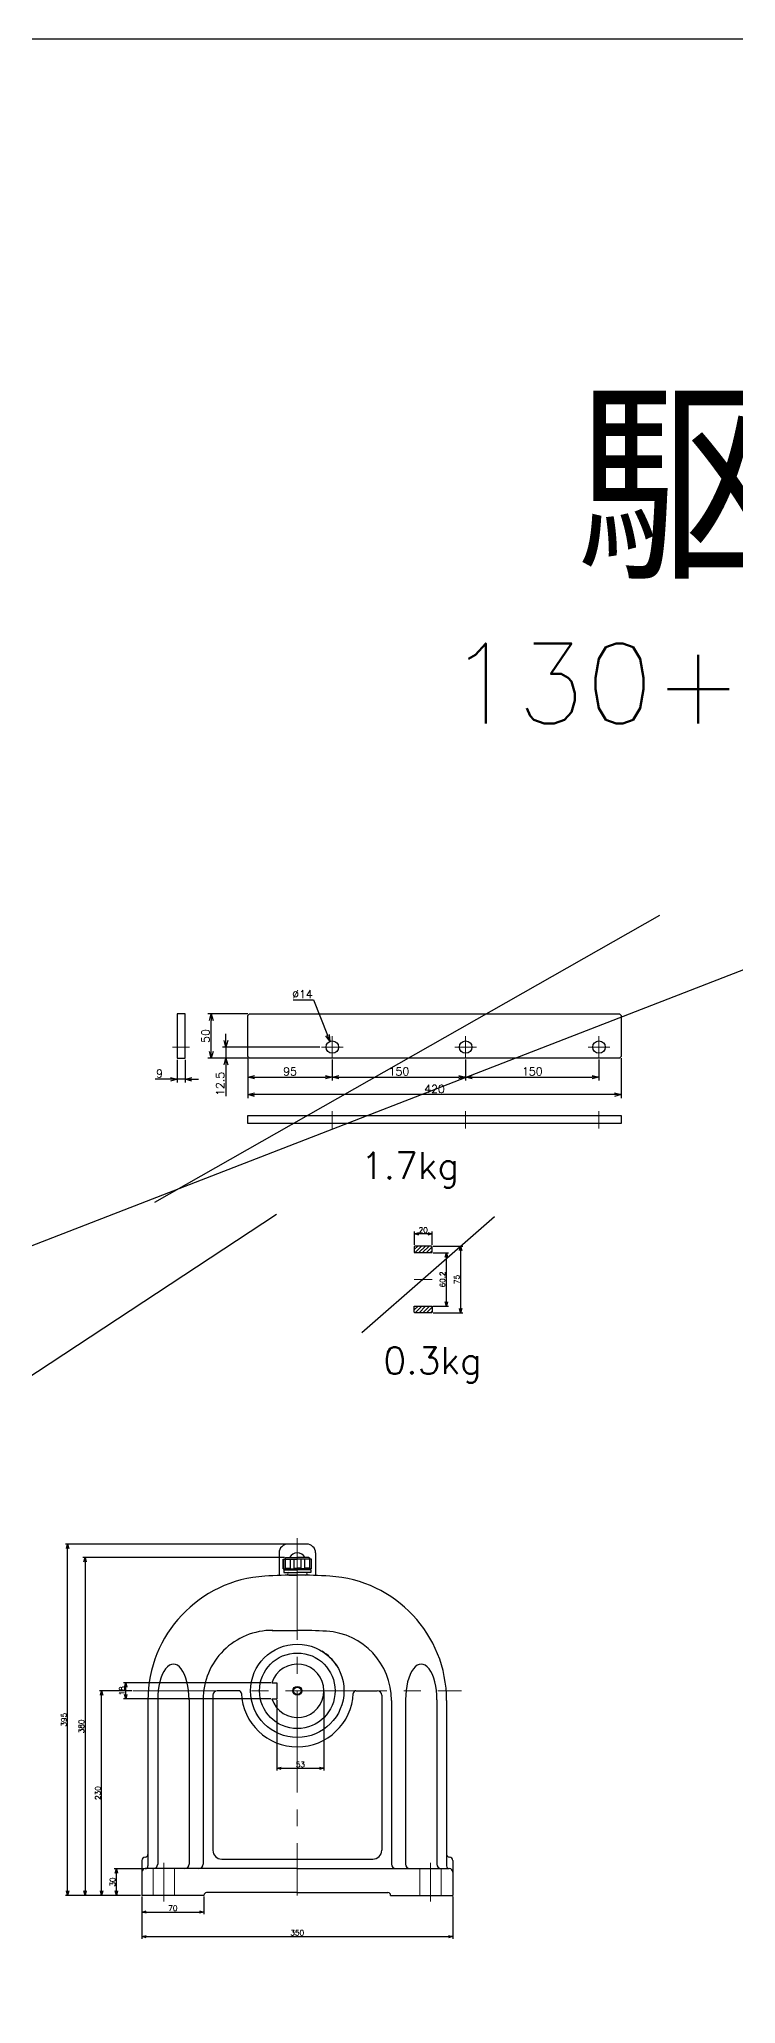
# Model space of a CAD drawing. Header units: millimetres. Extents: x -16130 to 36813, y -8099 to 27484.
# Drawn here: x -5082 to -4298, y 17318 to 19527 of the extents above; entities that cross this region are included whole.
import ezdxf

# ---------------------------------------------------------------- set-up
doc = ezdxf.new("R2010")
doc.units = ezdxf.units.MM
doc.header["$LTSCALE"] = 6
doc.header["$PDMODE"] = 99
doc.header["$PDSIZE"] = 1
doc.linetypes.add('CENTER2', pattern=[28.575, 19.05, -3.175, 3.175, -3.175])
doc.linetypes.add('HIDDEN', pattern=[9.525, 6.35, -3.175])
for name, color, linetype, lineweight in [('04_HIDDEN', 2, 'HIDDEN', 13), ('05_CENTER', 4, 'CENTER2', 13), ('08_DIM', 3, 'Continuous', 13)]:
    doc.layers.add(name, color=color, linetype=linetype, lineweight=lineweight)
doc.layers.add('10_DRAFT', color=8, linetype='Continuous', lineweight=0, plot=False)
doc.styles.add('KSS_TXT', font='txt.shx', dxfattribs={"bigfont": 'extfont2.shx'})
doc.dimstyles.new('KSS_DIM', dxfattribs={"dimtxt": 3, "dimasz": 2.5, "dimexe": 1.25, "dimexo": 0.625, "dimtad": 1, "dimdsep": 46, "dimtxsty": 'KSS_TXT', "dimblk": 'OPEN30', "dimcen": 0, "dimazin": 2, "dimtfac": 0.75, "dimtmove": 0, "dimatfit": 3, "dimldrblk": 'OPEN30', "dimfxl": 1, "dimtolj": 1, "dimarcsym": 0})
doc.dimstyles.new('KSS_DIM$3', dxfattribs={"dimtxt": 3, "dimasz": 2.5, "dimexe": 1.25, "dimexo": 0.625, "dimtad": 1, "dimtih": 1, "dimtoh": 1, "dimdsep": 46, "dimtxsty": 'KSS_TXT', "dimblk": 'OPEN30', "dimcen": 0, "dimazin": 2, "dimtfac": 0.75, "dimtofl": 0, "dimtmove": 0, "dimatfit": 3, "dimldrblk": 'OPEN30', "dimfxl": 1, "dimtolj": 1, "dimarcsym": 0})

# ---------------------------------------------------------------- blocks, each defined once
blk = doc.blocks.new('A$C0BC17FE9_1_1_1')
h = blk.add_hatch()
h.set_pattern_fill('_USER', color=3, scale=3, angle=45, pattern_type=0)
h.set_pattern_definition([(45, (4154.5145, -13863.4928), (-2.12132034, 2.12132034), [])])
h.paths.add_polyline_path([(20, 30.1), (20, 37), (19.5, 37.5), (0.5, 37.5), (0, 37), (0, 30.1)])
h.paths.add_polyline_path([(19.5, -37.5), (20, -37), (20, -30.1), (0, -30.1), (0, -37), (0.5, -37.5)])
at = {"color": 0}
for points in [[(0, 30.1), (20, 30.1), (20, 37), (19.5, 37.5), (0.5, 37.5), (0, 37)], [(0, -30.1), (20, -30.1), (20, -37), (19.5, -37.5), (0.5, -37.5), (0, -37)]]:
    blk.add_lwpolyline(points, close=True, dxfattribs=at)
at = {"layer": '10_DRAFT'}
blk.add_line((0, 0), (20, 0), dxfattribs=at)
blk = doc.blocks.new('_Open30')
at = {"color": 0, "linetype": 'ByBlock', "lineweight": -2}
for p, q in [((-1, 0.27), (0, 0)), ((0, 0), (-1, -0.27)), ((0, 0), (-1, 0))]:
    blk.add_line(p, q, dxfattribs=at)
blk = doc.blocks.new('*D658')
at = {"layer": '08_DIM', "color": 0, "lineweight": -2, "transparency": 16777216}
for p, q in [((-4660, 18171.1), (-4660, 18186.1)), ((-4645, 18183.6), (-4655, 18183.6)), ((-4640, 18171.1), (-4640, 18186.1))]:
    blk.add_line(p, q, dxfattribs=at)
at = {"layer": 'Defpoints', "color": 0, "transparency": 16777216}
for p in [(-4660, 18183.6), (-4660, 18169.8), (-4640, 18169.8)]:
    blk.add_point(p, dxfattribs=at)
at = {"layer": '08_DIM', "color": 0, "lineweight": -2, "transparency": 16777216, "xscale": 5, "yscale": 5, "zscale": 5, "rotation": 180}
blk.add_blockref('_Open30', (-4660, 18183.6), dxfattribs=at)
at = {"layer": '08_DIM', "color": 0, "lineweight": -2, "transparency": 16777216, "xscale": 5, "yscale": 5, "zscale": 5}
blk.add_blockref('_Open30', (-4640, 18183.6), dxfattribs=at)
at = {"layer": '08_DIM', "color": 0, "transparency": 16777216, "insert": (-4650, 18187.9), "char_height": 6, "attachment_point": 5, "style": 'KSS_TXT'}
blk.add_mtext('\\A1;20', dxfattribs=at)
blk = doc.blocks.new('*D659')
at = {"layer": '08_DIM', "color": 0, "lineweight": -2, "transparency": 16777216}
for p, q in [((-4638.8, 18169.8), (-4605.5, 18169.8)), ((-4608, 18164.8), (-4608, 18099.8)), ((-4638.8, 18094.8), (-4605.5, 18094.8))]:
    blk.add_line(p, q, dxfattribs=at)
at = {"layer": 'Defpoints', "color": 0, "transparency": 16777216}
for p in [(-4640, 18169.8), (-4640, 18094.8), (-4608, 18094.8)]:
    blk.add_point(p, dxfattribs=at)
at = {"layer": '08_DIM', "color": 0, "lineweight": -2, "transparency": 16777216, "xscale": 5, "yscale": 5, "zscale": 5}
for p, rotation in [((-4608, 18169.8), 90), ((-4608, 18094.8), 270)]:
    blk.add_blockref('_Open30', p, dxfattribs=dict(at, rotation=rotation))
at = {"layer": '08_DIM', "color": 0, "transparency": 16777216, "insert": (-4612.2, 18132.3), "char_height": 6, "attachment_point": 5, "rotation": 90, "style": 'KSS_TXT'}
blk.add_mtext('\\A1;75', dxfattribs=at)
blk = doc.blocks.new('*D660')
at = {"layer": '08_DIM', "color": 0, "lineweight": -2, "transparency": 16777216}
for p, q in [((-4638.8, 18162.4), (-4621.5, 18162.4)), ((-4624, 18107.2), (-4624, 18157.4)), ((-4638.8, 18102.2), (-4621.5, 18102.2))]:
    blk.add_line(p, q, dxfattribs=at)
at = {"layer": 'Defpoints', "color": 0, "transparency": 16777216}
for p in [(-4640, 18162.4), (-4624, 18162.4), (-4640, 18102.2)]:
    blk.add_point(p, dxfattribs=at)
at = {"layer": '08_DIM', "color": 0, "lineweight": -2, "transparency": 16777216, "xscale": 5, "yscale": 5, "zscale": 5}
for p, rotation in [((-4624, 18162.4), 90), ((-4624, 18102.2), 270)]:
    blk.add_blockref('_Open30', p, dxfattribs=dict(at, rotation=rotation))
at = {"layer": '08_DIM', "color": 0, "transparency": 16777216, "insert": (-4628.3, 18132.3), "char_height": 6, "attachment_point": 5, "rotation": 90, "style": 'KSS_TXT'}
blk.add_mtext('\\A1;60.2', dxfattribs=at)
blk = doc.blocks.new('*D669')
at = {"layer": '08_DIM', "color": 0, "lineweight": -2, "transparency": 16777216}
for p, q in [((-4814.7, 17659.5), (-4814.7, 17580.1)), ((-4761.7, 17668.5), (-4761.7, 17580.1)), ((-4809.7, 17582.6), (-4766.7, 17582.6))]:
    blk.add_line(p, q, dxfattribs=at)
at = {"layer": 'Defpoints', "color": 0, "transparency": 16777216}
for p in [(-4814.7, 17660.7), (-4761.7, 17669.7), (-4761.7, 17582.6)]:
    blk.add_point(p, dxfattribs=at)
at = {"layer": '08_DIM', "color": 0, "lineweight": -2, "transparency": 16777216, "xscale": 5, "yscale": 5, "zscale": 5, "rotation": 180}
blk.add_blockref('_Open30', (-4814.7, 17582.6), dxfattribs=at)
at = {"layer": '08_DIM', "color": 0, "lineweight": -2, "transparency": 16777216, "xscale": 5, "yscale": 5, "zscale": 5}
blk.add_blockref('_Open30', (-4761.7, 17582.6), dxfattribs=at)
at = {"layer": '08_DIM', "color": 0, "transparency": 16777216, "insert": (-4788.2, 17586.8), "char_height": 6, "attachment_point": 5, "style": 'KSS_TXT'}
blk.add_mtext('\\A1;53', dxfattribs=at)
blk = doc.blocks.new('GM-DP 0.75kW 1／1200c_1_1_1')
at = {"color": 0}
for p, q in [((-20.5, 385), (-20.5, 359.64969)), ((-16, 378), (0, 378)), ((-16, 367), (-16, 378)), ((-16, 367), (-16, 378)), ((-15.516666, 378), (-15.516666, 368)), ((-13, 380), (-14.5, 378)), ((-13, 380), (-14.5, 378)), ((-13.731746, 378), (-13.731746, 368)), ((-13, 380), (0, 380)), ((10.5, 395), (-10.5, 395)), ((-8.212134, 378), (-8.212134, 368)), ((-3.902954, 378), (-3.902954, 368)), ((13, 380), (0, 380)), ((16, 378), (0, 378)), ((3.902955, 378), (3.902955, 368)), ((8.212135, 378), (8.212135, 368)), ((13, 380), (14.5, 378)), ((13, 380), (14.5, 378)), ((13.731746, 378), (13.731746, 368)), ((15.516667, 378), (15.516667, 368)), ((16, 367), (16, 378)), ((16, 367), (16, 378)), ((20.5, 385), (20.5, 359.64969)), ((-16, 368), (-15.516666, 368)), ((-16, 367), (0, 367)), ((-15.25, 366), (0, 366)), ((-15.25, 366), (-15.25, 363)), ((-15.25, 363), (0, 363)), ((-13.731746, 368), (-8.212134, 368)), ((-13, 366), (-13, 367)), ((-9.5, 360), (0, 360)), ((-3.902954, 368), (0, 368)), ((3.902955, 368), (0, 368)), ((16, 367), (0, 367)), ((15.25, 366), (0, 366)), ((15.25, 363), (0, 363)), ((9.5, 360), (0, 360)), ((13.731746, 368), (8.212135, 368)), ((13, 366), (13, 367)), ((15.25, 366), (15.25, 363)), ((16, 368), (15.516667, 368)), ((-28.394154, 297.967004), (0, 297.967004)), ((-95, 225), (-95, 50.7)), ((-65.931783, 230), (-90, 230)), ((-28.618176, 239), (-23, 239)), ((-28.618176, 221), (-23, 221)), ((-23, 239), (-23, 221)), ((65.931783, 230), (90, 230)), ((95, 225), (95, 50.7)), ((-168, 219.147036), (-168, 33)), ((-157.092203, 220), (-157.092203, 35)), ((-121.748725, 220.000003), (-121.748725, 35)), ((-105.967003, 220.394155), (-105.967003, 35)), ((105.967004, 219.147036), (105.967004, 35)), ((121.748725, 220.000003), (121.748725, 35)), ((157.092203, 220), (157.092203, 35)), ((168, 219.147036), (168, 33)), ((-175, 39), (-175, 0)), ((0, 30), (-171, 30)), ((-85, 40.7), (85, 40.7)), ((0, 30), (171, 30)), ((175, 39), (175, 0)), ((-105, 0), (-175, 0)), ((0, 3), (-102, 3)), ((0, 3), (102, 3)), ((105, 0), (175, 0))]:
    blk.add_line(p, q, dxfattribs=at)
for radius in [52.5, 42.5, 5, 4.188]:
    blk.add_circle((0, 230), radius, dxfattribs=at)
for centre, radius, start, end in [((-10.5, 385), 10, 90, 180), ((0, 375), 10, 30, 150), ((10.5, 385), 10, 0, 90), ((-28, 219.147036), 140, 93.489726, 180), ((0, -240), 600, 90, 93.489726), ((-9.5, 361.5), 1.5, 90, 180), ((-9.5, 361.5), 1.5, 180, 270), ((0, -240), 600, 86.510274, 90), ((9.5, 361.5), 1.5, 0, 90), ((9.5, 361.5), 1.5, 270, 0), ((28, 219.147036), 140, 0, 86.510274), ((-28, 220), 77.968, 89.710349, 180), ((0, -240), 537.967004, 86.510274, 90), ((28, 219.147036), 77.967004, 0, 86.510274), ((0, 230), 52.5, 32.135502, 57.993336), ((0, 230), 30, 197.457603, 162.542397), ((-90, 225), 5, 90, 180), ((-65.931783, 227), 3, 2.605251, 90), ((0, 230), 63, 182.605251, 357.394749), ((65.931783, 227), 3, 90, 177.394749), ((90, 225), 5, 0, 90), ((-171, 46), 3, 270, 0), ((-85, 50.7), 10, 180, 270), ((85, 50.7), 10, 270, 0), ((171, 46), 3, 180, 270), ((-171, 39), 4, 90, 180), ((-171, 26), 4, 90, 180), ((-171, 33), 3, 270, 0), ((-162.092203, 35), 5, 270, 0), ((-126.748725, 35), 5, 270, 0), ((-110.967003, 35), 5, 270, 0), ((110.967004, 35), 5, 180, 270), ((126.748725, 35), 5, 180, 270), ((162.092203, 35), 5, 180, 270), ((171, 33), 3, 180, 270), ((171, 39), 4, 0, 90), ((171, 26), 4, 0, 90), ((-102, 0), 3, 90, 180), ((102, 0), 3, 0, 90)]:
    blk.add_arc(centre, radius, start, end, dxfattribs=at)
for centre in [(-139.420464, 220), (139.420464, 220)]:
    blk.add_ellipse(centre, major_axis=(0, 40), ratio=0.441793, start_param=4.7123889804, end_param=7.853981634, dxfattribs=at)
at = {"layer": '04_HIDDEN', "color": 0}
for p, q in [((-162, 30), (-162, 0)), ((-138, 30), (-138, 0)), ((138, 30), (138, 0)), ((162, 30), (162, 0))]:
    blk.add_line(p, q, dxfattribs=at)
at = {"layer": '05_CENTER', "color": 0}
for p, q in [((0, 401.460403), (0, 0)), ((-184.860774, 230), (184.860774, 230)), ((-150, 36.359527), (-150, -6.787032)), ((150, 36.359527), (150, -6.787032))]:
    blk.add_line(p, q, dxfattribs=at)
blk = doc.blocks.new('*D764')
at = {"layer": '08_DIM', "color": 0, "lineweight": -2, "transparency": 16777216}
for p, q in [((-4821.5, 17678.7), (-4987.1, 17678.7)), ((-4984.6, 17665.7), (-4984.6, 17673.7)), ((-4821.5, 17660.7), (-4987.1, 17660.7))]:
    blk.add_line(p, q, dxfattribs=at)
at = {"layer": 'Defpoints', "color": 0, "transparency": 16777216}
for p in [(-4984.6, 17678.7), (-4820.3, 17678.7), (-4820.3, 17660.7)]:
    blk.add_point(p, dxfattribs=at)
at = {"layer": '08_DIM', "color": 0, "lineweight": -2, "transparency": 16777216, "xscale": 5, "yscale": 5, "zscale": 5}
for p, rotation in [((-4984.6, 17678.7), 90), ((-4984.6, 17660.7), 270)]:
    blk.add_blockref('_Open30', p, dxfattribs=dict(at, rotation=rotation))
at = {"layer": '08_DIM', "color": 0, "transparency": 16777216, "insert": (-4988.9, 17669.7), "char_height": 6, "attachment_point": 5, "rotation": 90, "style": 'KSS_TXT'}
blk.add_mtext('\\A1;18', dxfattribs=at)
blk = doc.blocks.new('*D771')
at = {"layer": '08_DIM', "color": 0, "lineweight": -2, "transparency": 16777216}
for p, q in [((-4805.9, 17819.7), (-5032.9, 17819.7)), ((-5030.4, 17814.7), (-5030.4, 17444.7)), ((-4967.9, 17439.7), (-5032.9, 17439.7))]:
    blk.add_line(p, q, dxfattribs=at)
at = {"layer": 'Defpoints', "color": 0, "transparency": 16777216}
for p in [(-4804.7, 17819.7), (-5030.4, 17439.7), (-4966.7, 17439.7)]:
    blk.add_point(p, dxfattribs=at)
at = {"layer": '08_DIM', "color": 0, "lineweight": -2, "transparency": 16777216, "xscale": 5, "yscale": 5, "zscale": 5}
for p, rotation in [((-5030.4, 17819.7), 90), ((-5030.4, 17439.7), 270)]:
    blk.add_blockref('_Open30', p, dxfattribs=dict(at, rotation=rotation))
at = {"layer": '08_DIM', "color": 0, "transparency": 16777216, "insert": (-5034.6, 17629.7), "char_height": 6, "attachment_point": 5, "rotation": 90, "style": 'KSS_TXT'}
blk.add_mtext('\\A1;380', dxfattribs=at)
blk = doc.blocks.new('*D772')
at = {"layer": '08_DIM', "color": 0, "lineweight": -2, "transparency": 16777216}
for p, q in [((-4803.4, 17834.7), (-5052.6, 17834.7)), ((-5050.1, 17444.7), (-5050.1, 17829.7)), ((-4967.9, 17439.7), (-5052.6, 17439.7))]:
    blk.add_line(p, q, dxfattribs=at)
at = {"layer": 'Defpoints', "color": 0, "transparency": 16777216}
for p in [(-5050.1, 17834.7), (-4802.2, 17834.7), (-4966.7, 17439.7)]:
    blk.add_point(p, dxfattribs=at)
at = {"layer": '08_DIM', "color": 0, "lineweight": -2, "transparency": 16777216, "xscale": 5, "yscale": 5, "zscale": 5}
for p, rotation in [((-5050.1, 17834.7), 90), ((-5050.1, 17439.7), 270)]:
    blk.add_blockref('_Open30', p, dxfattribs=dict(at, rotation=rotation))
at = {"layer": '08_DIM', "color": 0, "transparency": 16777216, "insert": (-5054.3, 17637.2), "char_height": 6, "attachment_point": 5, "rotation": 90, "style": 'KSS_TXT'}
blk.add_mtext('\\A1;395', dxfattribs=at)
blk = doc.blocks.new('*D773')
at = {"layer": '08_DIM', "color": 0, "lineweight": -2, "transparency": 16777216}
for p, q in [((-4977.8, 17669.7), (-5014.3, 17669.7)), ((-5011.8, 17444.7), (-5011.8, 17664.7)), ((-4967.9, 17439.7), (-5014.3, 17439.7))]:
    blk.add_line(p, q, dxfattribs=at)
at = {"layer": 'Defpoints', "color": 0, "transparency": 16777216}
for p in [(-5011.8, 17669.7), (-4976.5, 17669.7), (-4966.7, 17439.7)]:
    blk.add_point(p, dxfattribs=at)
at = {"layer": '08_DIM', "color": 0, "lineweight": -2, "transparency": 16777216, "xscale": 5, "yscale": 5, "zscale": 5}
for p, rotation in [((-5011.8, 17669.7), 90), ((-5011.8, 17439.7), 270)]:
    blk.add_blockref('_Open30', p, dxfattribs=dict(at, rotation=rotation))
at = {"layer": '08_DIM', "color": 0, "transparency": 16777216, "insert": (-5016, 17554.7), "char_height": 6, "attachment_point": 5, "rotation": 90, "style": 'KSS_TXT'}
blk.add_mtext('\\A1;230', dxfattribs=at)
blk = doc.blocks.new('*D774')
at = {"layer": '08_DIM', "color": 0, "lineweight": -2, "transparency": 16777216}
for p, q in [((-4963.9, 17469.7), (-4997.7, 17469.7)), ((-4995.2, 17444.7), (-4995.2, 17464.7)), ((-4967.9, 17439.7), (-4997.7, 17439.7))]:
    blk.add_line(p, q, dxfattribs=at)
at = {"layer": 'Defpoints', "color": 0, "transparency": 16777216}
for p in [(-4995.2, 17469.7), (-4962.7, 17469.7), (-4966.7, 17439.7)]:
    blk.add_point(p, dxfattribs=at)
at = {"layer": '08_DIM', "color": 0, "lineweight": -2, "transparency": 16777216, "xscale": 5, "yscale": 5, "zscale": 5}
for p, rotation in [((-4995.2, 17469.7), 90), ((-4995.2, 17439.7), 270)]:
    blk.add_blockref('_Open30', p, dxfattribs=dict(at, rotation=rotation))
at = {"layer": '08_DIM', "color": 0, "transparency": 16777216, "insert": (-4999.4, 17454.7), "char_height": 6, "attachment_point": 5, "rotation": 90, "style": 'KSS_TXT'}
blk.add_mtext('\\A1;30', dxfattribs=at)
blk = doc.blocks.new('*D775')
at = {"layer": '08_DIM', "color": 0, "lineweight": -2, "transparency": 16777216}
for p, q in [((-4966.7, 17438.5), (-4966.7, 17390.9)), ((-4616.7, 17438.5), (-4616.7, 17390.9)), ((-4961.7, 17393.4), (-4621.7, 17393.4))]:
    blk.add_line(p, q, dxfattribs=at)
at = {"layer": 'Defpoints', "color": 0, "transparency": 16777216}
for p in [(-4966.7, 17439.7), (-4616.7, 17439.7), (-4616.7, 17393.4)]:
    blk.add_point(p, dxfattribs=at)
at = {"layer": '08_DIM', "color": 0, "lineweight": -2, "transparency": 16777216, "xscale": 5, "yscale": 5, "zscale": 5, "rotation": 180}
blk.add_blockref('_Open30', (-4966.7, 17393.4), dxfattribs=at)
at = {"layer": '08_DIM', "color": 0, "lineweight": -2, "transparency": 16777216, "xscale": 5, "yscale": 5, "zscale": 5}
blk.add_blockref('_Open30', (-4616.7, 17393.4), dxfattribs=at)
at = {"layer": '08_DIM', "color": 0, "transparency": 16777216, "insert": (-4791.7, 17397.7), "char_height": 6, "attachment_point": 5, "style": 'KSS_TXT'}
blk.add_mtext('\\A1;350', dxfattribs=at)
blk = doc.blocks.new('*D776')
at = {"layer": '08_DIM', "color": 0, "lineweight": -2, "transparency": 16777216}
for p, q in [((-4966.7, 17438.5), (-4966.7, 17418.4)), ((-4896.7, 17438.5), (-4896.7, 17418.4)), ((-4961.7, 17420.9), (-4901.7, 17420.9))]:
    blk.add_line(p, q, dxfattribs=at)
at = {"layer": 'Defpoints', "color": 0, "transparency": 16777216}
for p in [(-4966.7, 17439.7), (-4896.7, 17439.7), (-4896.7, 17420.9)]:
    blk.add_point(p, dxfattribs=at)
at = {"layer": '08_DIM', "color": 0, "lineweight": -2, "transparency": 16777216, "xscale": 5, "yscale": 5, "zscale": 5, "rotation": 180}
blk.add_blockref('_Open30', (-4966.7, 17420.9), dxfattribs=at)
at = {"layer": '08_DIM', "color": 0, "lineweight": -2, "transparency": 16777216, "xscale": 5, "yscale": 5, "zscale": 5}
blk.add_blockref('_Open30', (-4896.7, 17420.9), dxfattribs=at)
at = {"layer": '08_DIM', "color": 0, "transparency": 16777216, "insert": (-4931.7, 17425.2), "char_height": 6, "attachment_point": 5, "style": 'KSS_TXT'}
blk.add_mtext('\\A1;70', dxfattribs=at)
blk = doc.blocks.new('A$C589748CA_1_1_1')
at = {"color": 0}
blk.add_lwpolyline([(-12.5, 0), (37.5, 0), (37.5, -9), (-12.5, -9)], close=True, dxfattribs=at)
at = {"layer": '05_CENTER'}
blk.add_line((0, 4.9), (0, -14.4), dxfattribs=at)
blk = doc.blocks.new('A$C79EF172E_1_1_1')
at = {"color": 0}
blk.add_lwpolyline([(-93, 37.5), (323, 37.5), (325, 35.5), (325, -10.5), (323, -12.5), (-93, -12.5), (-95, -10.5), (-95, 35.5)], close=True, dxfattribs=at)
for centre in [(0, 0), (150, 0), (300, 0)]:
    blk.add_circle(centre, 7, dxfattribs=at)
at = {"layer": '05_CENTER'}
for p, q in [((12.1, 0), (-12.1, 0)), ((0, -12.1), (0, 12.1)), ((162.1, 0), (137.9, 0)), ((150, -12.1), (150, 12.1)), ((312.1, 0), (287.9, 0)), ((300, -12.1), (300, 12.1))]:
    blk.add_line(p, q, dxfattribs=at)
blk = doc.blocks.new('A$C4DB811AD_1_1_1')
at = {"color": 0}
blk.add_lwpolyline([(-410, 0), (10, 0), (10, -9), (-410, -9)], close=True, dxfattribs=at)
at = {"layer": '05_CENTER'}
for p, q in [((-315, 4.9), (-315, -14.4)), ((-165, 4.9), (-165, -14.4)), ((-15, 4.9), (-15, -14.4))]:
    blk.add_line(p, q, dxfattribs=at)
blk = doc.blocks.new('*D1803')
at = {"layer": '08_DIM', "color": 0, "lineweight": -2, "transparency": 16777216}
for p, q in [((-4847.3, 18381.2), (-4847.3, 18356)), ((-4752.3, 18379.7), (-4752.3, 18356)), ((-4839.8, 18359.8), (-4759.8, 18359.8))]:
    blk.add_line(p, q, dxfattribs=at)
at = {"layer": 'Defpoints', "color": 0, "transparency": 16777216}
for p in [(-4847.3, 18383.1), (-4752.3, 18381.6), (-4752.3, 18359.8)]:
    blk.add_point(p, dxfattribs=at)
at = {"layer": '08_DIM', "color": 0, "lineweight": -2, "transparency": 16777216, "xscale": 7.5, "yscale": 7.5, "zscale": 7.5, "rotation": 180}
blk.add_blockref('_Open30', (-4847.3, 18359.8), dxfattribs=at)
at = {"layer": '08_DIM', "color": 0, "lineweight": -2, "transparency": 16777216, "xscale": 7.5, "yscale": 7.5, "zscale": 7.5}
blk.add_blockref('_Open30', (-4752.3, 18359.8), dxfattribs=at)
at = {"layer": '08_DIM', "color": 0, "transparency": 16777216, "insert": (-4799.8, 18366.2), "char_height": 9, "attachment_point": 5, "style": 'KSS_TXT'}
blk.add_mtext('\\A1;95', dxfattribs=at)
blk = doc.blocks.new('*D1804')
at = {"layer": '08_DIM', "color": 0, "lineweight": -2, "transparency": 16777216}
for p, q in [((-4602.3, 18379.7), (-4602.3, 18356)), ((-4452.3, 18379.7), (-4452.3, 18356)), ((-4594.8, 18359.8), (-4459.8, 18359.8))]:
    blk.add_line(p, q, dxfattribs=at)
at = {"layer": 'Defpoints', "color": 0, "transparency": 16777216}
for p in [(-4602.3, 18381.6), (-4452.3, 18381.6), (-4452.3, 18359.8)]:
    blk.add_point(p, dxfattribs=at)
at = {"layer": '08_DIM', "color": 0, "lineweight": -2, "transparency": 16777216, "xscale": 7.5, "yscale": 7.5, "zscale": 7.5, "rotation": 180}
blk.add_blockref('_Open30', (-4602.3, 18359.8), dxfattribs=at)
at = {"layer": '08_DIM', "color": 0, "lineweight": -2, "transparency": 16777216, "xscale": 7.5, "yscale": 7.5, "zscale": 7.5}
blk.add_blockref('_Open30', (-4452.3, 18359.8), dxfattribs=at)
at = {"layer": '08_DIM', "color": 0, "transparency": 16777216, "insert": (-4527.3, 18366.2), "char_height": 9, "attachment_point": 5, "style": 'KSS_TXT'}
blk.add_mtext('\\A1;150', dxfattribs=at)
blk = doc.blocks.new('*D1805')
at = {"layer": '08_DIM', "color": 0, "lineweight": -2, "transparency": 16777216}
for p, q in [((-4847.3, 18381.2), (-4847.3, 18336.3)), ((-4427.3, 18381.2), (-4427.3, 18336.3)), ((-4434.8, 18340.1), (-4839.8, 18340.1))]:
    blk.add_line(p, q, dxfattribs=at)
at = {"layer": 'Defpoints', "color": 0, "transparency": 16777216}
for p in [(-4847.3, 18383.1), (-4427.3, 18383.1), (-4847.3, 18340.1)]:
    blk.add_point(p, dxfattribs=at)
at = {"layer": '08_DIM', "color": 0, "lineweight": -2, "transparency": 16777216, "xscale": 7.5, "yscale": 7.5, "zscale": 7.5, "rotation": 180}
blk.add_blockref('_Open30', (-4847.3, 18340.1), dxfattribs=at)
at = {"layer": '08_DIM', "color": 0, "lineweight": -2, "transparency": 16777216, "xscale": 7.5, "yscale": 7.5, "zscale": 7.5}
blk.add_blockref('_Open30', (-4427.3, 18340.1), dxfattribs=at)
at = {"layer": '08_DIM', "color": 0, "transparency": 16777216, "insert": (-4637.3, 18346.5), "char_height": 9, "attachment_point": 5, "style": 'KSS_TXT'}
blk.add_mtext('\\A1;420', dxfattribs=at)
blk = doc.blocks.new('*D1806')
at = {"layer": '08_DIM', "color": 0, "lineweight": -2, "transparency": 16777216}
for p, q in [((-4872, 18401.1), (-4872, 18408.6)), ((-4766.3, 18393.6), (-4875.7, 18393.6)), ((-4847.2, 18381.1), (-4875.7, 18381.1)), ((-4872, 18393.6), (-4872, 18381.1)), ((-4872, 18373.6), (-4872, 18338.4))]:
    blk.add_line(p, q, dxfattribs=at)
at = {"layer": 'Defpoints', "color": 0, "transparency": 16777216}
for p in [(-4872, 18381.1), (-4845.3, 18381.1), (-4764.4, 18393.6)]:
    blk.add_point(p, dxfattribs=at)
at = {"layer": '08_DIM', "color": 0, "lineweight": -2, "transparency": 16777216, "xscale": 7.5, "yscale": 7.5, "zscale": 7.5}
for p, rotation in [((-4872, 18393.6), 270), ((-4872, 18381.1), 90)]:
    blk.add_blockref('_Open30', p, dxfattribs=dict(at, rotation=rotation))
at = {"layer": '08_DIM', "color": 0, "transparency": 16777216, "insert": (-4878.4, 18352.2), "char_height": 9, "attachment_point": 5, "rotation": 90, "style": 'KSS_TXT'}
blk.add_mtext('\\A1;12.5', dxfattribs=at)
blk = doc.blocks.new('*D1807')
at = {"layer": '08_DIM', "color": 0, "lineweight": -2, "transparency": 16777216}
for p, q in [((-4847.2, 18431.1), (-4892.3, 18431.1)), ((-4888.5, 18388.6), (-4888.5, 18423.6)), ((-4847.2, 18381.1), (-4892.3, 18381.1))]:
    blk.add_line(p, q, dxfattribs=at)
at = {"layer": 'Defpoints', "color": 0, "transparency": 16777216}
for p in [(-4888.5, 18431.1), (-4845.3, 18431.1), (-4845.3, 18381.1)]:
    blk.add_point(p, dxfattribs=at)
at = {"layer": '08_DIM', "color": 0, "lineweight": -2, "transparency": 16777216, "xscale": 7.5, "yscale": 7.5, "zscale": 7.5}
for p, rotation in [((-4888.5, 18431.1), 90), ((-4888.5, 18381.1), 270)]:
    blk.add_blockref('_Open30', p, dxfattribs=dict(at, rotation=rotation))
at = {"layer": '08_DIM', "color": 0, "transparency": 16777216, "insert": (-4894.9, 18406.1), "char_height": 9, "attachment_point": 5, "rotation": 90, "style": 'KSS_TXT'}
blk.add_mtext('\\A1;50', dxfattribs=at)
blk = doc.blocks.new('*D1808')
at = {"layer": '08_DIM', "color": 0, "lineweight": -2, "transparency": 16777216}
for p, q in [((-4926.7, 18379.2), (-4926.7, 18353.6)), ((-4917.7, 18379.2), (-4917.7, 18353.6)), ((-4934.2, 18357.4), (-4951.5, 18357.4)), ((-4917.7, 18357.4), (-4926.7, 18357.4)), ((-4910.2, 18357.4), (-4902.7, 18357.4))]:
    blk.add_line(p, q, dxfattribs=at)
at = {"layer": 'Defpoints', "color": 0, "transparency": 16777216}
for p in [(-4926.7, 18381.1), (-4917.7, 18381.1), (-4926.7, 18357.4)]:
    blk.add_point(p, dxfattribs=at)
at = {"layer": '08_DIM', "color": 0, "lineweight": -2, "transparency": 16777216, "xscale": 7.5, "yscale": 7.5, "zscale": 7.5}
blk.add_blockref('_Open30', (-4926.7, 18357.4), dxfattribs=at)
at = {"layer": '08_DIM', "color": 0, "lineweight": -2, "transparency": 16777216, "xscale": 7.5, "yscale": 7.5, "zscale": 7.5, "rotation": 180}
blk.add_blockref('_Open30', (-4917.7, 18357.4), dxfattribs=at)
at = {"layer": '08_DIM', "color": 0, "transparency": 16777216, "insert": (-4946.6, 18363.8), "char_height": 9, "attachment_point": 5, "style": 'KSS_TXT'}
blk.add_mtext('\\A1;9', dxfattribs=at)
blk = doc.blocks.new('*D1810')
at = {"layer": '08_DIM', "color": 0, "lineweight": -2, "transparency": 16777216}
for p, q in [((-4796.4, 18446.6), (-4773.5, 18446.6)), ((-4773.5, 18446.6), (-4757.7, 18407.1))]:
    blk.add_line(p, q, dxfattribs=at)
at = {"layer": 'Defpoints', "color": 0, "transparency": 16777216}
for p in [(-4754.9, 18400.1), (-4749.7, 18387.1)]:
    blk.add_point(p, dxfattribs=at)
at = {"layer": '08_DIM', "color": 0, "lineweight": -2, "transparency": 16777216, "xscale": 7.5, "yscale": 7.5, "zscale": 7.5, "rotation": 291.8107124524686}
blk.add_blockref('_Open30', (-4754.9, 18400.1), dxfattribs=at)
at = {"layer": '08_DIM', "color": 0, "transparency": 16777216, "insert": (-4785.9, 18453), "char_height": 9, "attachment_point": 5, "style": 'KSS_TXT'}
blk.add_mtext('\\A1;%%C14', dxfattribs=at)
blk = doc.blocks.new('*D1936')
at = {"layer": '08_DIM', "color": 0, "lineweight": -2, "transparency": 16777216}
for p, q in [((-4752.3, 18379.7), (-4752.3, 18356)), ((-4602.3, 18379.7), (-4602.3, 18356)), ((-4744.8, 18359.8), (-4609.8, 18359.8))]:
    blk.add_line(p, q, dxfattribs=at)
at = {"layer": 'Defpoints', "color": 0, "transparency": 16777216}
for p in [(-4752.3, 18381.6), (-4602.3, 18381.6), (-4602.3, 18359.8)]:
    blk.add_point(p, dxfattribs=at)
at = {"layer": '08_DIM', "color": 0, "lineweight": -2, "transparency": 16777216, "xscale": 7.5, "yscale": 7.5, "zscale": 7.5, "rotation": 180}
blk.add_blockref('_Open30', (-4752.3, 18359.8), dxfattribs=at)
at = {"layer": '08_DIM', "color": 0, "lineweight": -2, "transparency": 16777216, "xscale": 7.5, "yscale": 7.5, "zscale": 7.5}
blk.add_blockref('_Open30', (-4602.3, 18359.8), dxfattribs=at)
at = {"layer": '08_DIM', "color": 0, "transparency": 16777216, "insert": (-4677.3, 18366.2), "char_height": 9, "attachment_point": 5, "style": 'KSS_TXT'}
blk.add_mtext('\\A1;150', dxfattribs=at)

msp = doc.modelspace()

# ---------------------------------------------------------------- linework, layer by layer
at = {"color": 2}
msp.add_line((-1590.80397, 19526.87304), (-10784.35796, 15962.3952), dxfattribs=at)
at = {"color": 3}
for p, q in [((-4384.35874, 18541.47172), (-4952.32552, 18218.89815)), ((-4815.09036, 18205.193), (-6163.45225, 17318.63982)), ((-4569.72512, 18202.81768), (-4718.93838, 18072.3336))]:
    msp.add_line(p, q, dxfattribs=at)
at = {"color": 2}
msp.add_lwpolyline([(-10784.35796, 15962.3952), (-1590.80397, 15962.3952), (-1590.80397, 19526.87304), (-10784.35796, 19526.87304)], close=True, dxfattribs=at)

# ---------------------------------------------------------------- block references
at = {"xscale": -1, "rotation": 270}
msp.add_blockref('A$C589748CA_1_1_1', (-4917.72137, 18393.61932), dxfattribs=at)
for name, p in [('A$C79EF172E_1_1_1', (-4752.31966, 18393.61932)), ('A$C4DB811AD_1_1_1', (-4437.31967, 18316.51692)), ('A$C0BC17FE9_1_1_1', (-4660.03608, 18132.34133))]:
    msp.add_blockref(name, p)
at = {"color": 4}
msp.add_blockref('GM-DP 0.75kW 1／1200c_1_1_1', (-4791.65093, 17439.74577), dxfattribs=at)

# ---------------------------------------------------------------- texts
at = {"layer": '08_DIM', "style": 'KSS_TXT'}
msp.add_text('駆動部', height=200, dxfattribs=at).set_placement((-4477.78138, 18920.68294))
at = {"layer": '08_DIM', "color": 6, "style": 'KSS_TXT'}
for s, height, p in [('130+160=290kg→300kg', 90, (-4622.1246, 18757.46307)), ('1.7kg', 30, (-4720.11842, 18245.30658)), ('0.3kg', 30, (-4694.83085, 18026.03023))]:
    msp.add_text(s, height=height, dxfattribs=at).set_placement(p)

# ---------------------------------------------------------------- dimensions: what is measured, and where the dimension line sits
at = {"layer": '08_DIM'}
dim = msp.add_diameter_dim_2p(p1=(-4749.71887, 18387.12041), p2=(-4754.92045, 18400.11824), dimstyle='KSS_DIM$3', override={"dimscale": 3, "dimpost": '%%C<>'}, dxfattribs=at)
dim.commit()
dim.dimension.update_dxf_attribs({"geometry": '*D1810', "text_midpoint": (-4785.89736, 18446.60113), "dimtype": 163})
for base, p1, p2, override, picture, middle in [((-4888.53215, 18431.11931), (-4845.31968, 18381.11931), (-4845.31968, 18431.11931), {"dimscale": 3}, '*D1807', (-4894.9134, 18406.11931)), ((-4871.99305, 18381.11931), (-4764.37528, 18393.61932), (-4845.31968, 18381.11931), {"dimscale": 3}, '*D1806', (-4878.3743, 18352.24431)), ((-4607.98482, 18094.84133), (-4640.03608, 18169.84133), (-4640.03608, 18094.84133), {"dimscale": 2, "dimarcsym": 1}, '*D659', (-4612.23898, 18132.34133)), ((-4624.03745, 18162.44133), (-4640.03608, 18102.24133), (-4640.03608, 18162.44133), {"dimscale": 2, "dimarcsym": 1}, '*D660', (-4628.28745, 18132.34133)), ((-5050.06821, 17834.74577), (-4966.65093, 17439.74577), (-4802.15093, 17834.74577), {"dimscale": 2}, '*D772', (-5054.32238, 17637.24577)), ((-5030.36546, 17439.74577), (-4804.65093, 17819.74577), (-4966.65093, 17439.74577), {"dimscale": 2}, '*D771', (-5034.61546, 17629.74577)), ((-4984.61447, 17678.74577), (-4820.26911, 17660.74577), (-4820.26911, 17678.74577), {"dimscale": 2}, '*D764', (-4988.86447, 17669.74577)), ((-5011.77422, 17669.74577), (-4966.65093, 17439.74577), (-4976.51171, 17669.74577), {"dimscale": 2}, '*D773', (-5016.02422, 17554.74577)), ((-4995.19059, 17469.74577), (-4966.65093, 17439.74577), (-4962.65093, 17469.74577), {"dimscale": 2}, '*D774', (-4999.44059, 17454.74577))]:
    dim = msp.add_linear_dim(base=base, p1=p1, p2=p2, angle=90, dimstyle='KSS_DIM', override=override, dxfattribs=at)
    dim.commit()
    dim.dimension.update_dxf_attribs({"geometry": picture, "text_midpoint": middle})
for base, p1, p2, override, picture, middle in [((-4926.72137, 18357.38727), (-4917.72137, 18381.11931), (-4926.72137, 18381.11931), {"dimscale": 3}, '*D1808', (-4946.59637, 18363.76227)), ((-4752.31966, 18359.77879), (-4847.31968, 18383.11931), (-4752.31966, 18381.5637), {"dimscale": 3}, '*D1803', (-4799.81967, 18366.16004)), ((-4847.31968, 18340.08019), (-4427.31963, 18383.11931), (-4847.31968, 18383.11931), {"dimscale": 3}, '*D1805', (-4637.31965, 18346.45519)), ((-4602.31966, 18359.77879), (-4752.31966, 18381.5637), (-4602.31966, 18381.56371), {"dimscale": 3}, '*D1936', (-4677.31966, 18366.16004)), ((-4452.31967, 18359.77879), (-4602.31966, 18381.56371), (-4452.31967, 18381.5637), {"dimscale": 3}, '*D1804', (-4527.31966, 18366.16004)), ((-4660.03608, 18183.63493), (-4640.03608, 18169.84133), (-4660.03608, 18169.84133), {"dimscale": 2, "dimarcsym": 1}, '*D658', (-4650.03608, 18187.88493)), ((-4761.65093, 17582.55192), (-4814.65093, 17660.74577), (-4761.65093, 17669.74577), {"dimscale": 2}, '*D669', (-4788.15093, 17586.80609)), ((-4616.65093, 17393.39831), (-4966.65093, 17439.74577), (-4616.65093, 17439.74577), {"dimscale": 2}, '*D775', (-4791.65093, 17397.65248)), ((-4896.65093, 17420.94758), (-4966.65093, 17439.74577), (-4896.65093, 17439.74577), {"dimscale": 2}, '*D776', (-4931.65093, 17425.19758))]:
    dim = msp.add_linear_dim(base=base, p1=p1, p2=p2, dimstyle='KSS_DIM', override=override, dxfattribs=at)
    dim.commit()
    dim.dimension.update_dxf_attribs({"geometry": picture, "text_midpoint": middle})

doc.saveas('drawing.dxf')
